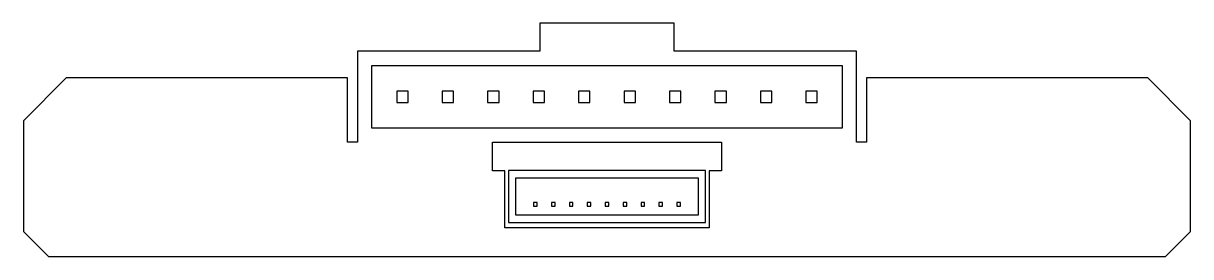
# Model space of a CAD drawing. Header units: metres. Extents: x 97.3 to 162.5, y -172.7 to -159.7.
import ezdxf

# ---------------------------------------------------------------- set-up
doc = ezdxf.new("R2010")
doc.units = ezdxf.units.M

msp = doc.modelspace()

# ---------------------------------------------------------------- linework, layer by layer
for p, q in [((133.65, -159.66), (126.15, -159.66)), ((126.15, -159.66), (126.15, -161.21)), ((133.65, -161.21), (133.65, -159.66)), ((126.15, -161.21), (115.96, -161.21)), ((115.96, -161.21), (115.96, -166.3)), ((143.84, -161.21), (133.65, -161.21)), ((143.84, -166.3), (143.84, -161.21)), ((116.76, -165.51), (116.76, -162.01)), ((116.76, -162.01), (143.04, -162.01)), ((143.04, -162.01), (143.04, -165.51)), ((99.7, -162.7), (97.3, -165.1)), ((115.4, -162.7), (99.7, -162.7)), ((115.4, -166.3), (115.4, -162.7)), ((160.1, -162.7), (144.4, -162.7)), ((144.4, -162.7), (144.4, -166.3)), ((162.5, -165.1), (160.1, -162.7)), ((118.788, -163.443), (118.152, -163.443)), ((118.152, -163.443), (118.152, -164.077)), ((118.788, -164.077), (118.788, -163.443)), ((121.327, -163.443), (120.693, -163.443)), ((120.693, -163.443), (120.693, -164.077)), ((121.327, -164.077), (121.327, -163.443)), ((123.868, -163.443), (123.232, -163.443)), ((123.232, -163.443), (123.232, -164.077)), ((123.868, -164.077), (123.868, -163.443)), ((126.408, -163.443), (125.773, -163.443)), ((125.773, -163.443), (125.773, -164.077)), ((126.408, -164.077), (126.408, -163.443)), ((128.947, -163.443), (128.312, -163.443)), ((128.312, -163.443), (128.312, -164.077)), ((128.947, -164.077), (128.947, -163.443)), ((131.487, -163.443), (130.852, -163.443)), ((130.852, -163.443), (130.852, -164.077)), ((131.487, -164.077), (131.487, -163.443)), ((134.027, -163.443), (133.392, -163.443)), ((133.392, -163.443), (133.392, -164.077)), ((134.027, -164.077), (134.027, -163.443)), ((136.567, -163.443), (135.932, -163.443)), ((135.932, -163.443), (135.932, -164.077)), ((136.567, -164.077), (136.567, -163.443)), ((139.107, -163.443), (138.472, -163.443)), ((138.472, -163.443), (138.472, -164.077)), ((139.107, -164.077), (139.107, -163.443)), ((141.647, -163.443), (141.012, -163.443)), ((141.012, -163.443), (141.012, -164.077)), ((141.647, -164.077), (141.647, -163.443)), ((118.152, -164.077), (118.788, -164.077)), ((120.693, -164.077), (121.327, -164.077)), ((123.232, -164.077), (123.868, -164.077)), ((125.773, -164.077), (126.408, -164.077)), ((128.312, -164.077), (128.947, -164.077)), ((130.852, -164.077), (131.487, -164.077)), ((133.392, -164.077), (134.027, -164.077)), ((135.932, -164.077), (136.567, -164.077)), ((138.472, -164.077), (139.107, -164.077)), ((141.012, -164.077), (141.647, -164.077)), ((97.3, -165.1), (97.3, -171.3)), ((143.04, -165.51), (116.76, -165.51)), ((162.5, -171.3), (162.5, -165.1)), ((115.96, -166.3), (115.4, -166.3)), ((123.5, -167.9), (123.5, -166.31)), ((123.5, -166.31), (136.3, -166.31)), ((136.3, -166.31), (136.3, -167.9)), ((144.4, -166.3), (143.84, -166.3)), ((124.2, -167.9), (123.5, -167.9)), ((124.2, -171.09), (124.2, -167.9)), ((135.4, -167.89), (124.4, -167.89)), ((124.4, -167.89), (124.4, -170.79)), ((135.4, -170.79), (135.4, -167.89)), ((136.3, -167.9), (135.6, -167.9)), ((135.6, -167.9), (135.6, -171.09)), ((124.8, -170.39), (124.8, -168.29)), ((124.8, -168.29), (135, -168.29)), ((135, -168.29), (135, -170.39)), ((126, -169.675), (125.8, -169.675)), ((125.8, -169.675), (125.8, -169.875)), ((125.8, -169.875), (126, -169.875)), ((126, -169.875), (126, -169.675)), ((127, -169.675), (126.8, -169.675)), ((126.8, -169.675), (126.8, -169.875)), ((126.8, -169.875), (127, -169.875)), ((127, -169.875), (127, -169.675)), ((128, -169.675), (127.8, -169.675)), ((127.8, -169.675), (127.8, -169.875)), ((127.8, -169.875), (128, -169.875)), ((128, -169.875), (128, -169.675)), ((129, -169.675), (128.8, -169.675)), ((128.8, -169.675), (128.8, -169.875)), ((128.8, -169.875), (129, -169.875)), ((129, -169.875), (129, -169.675)), ((130, -169.675), (129.8, -169.675)), ((129.8, -169.675), (129.8, -169.875)), ((129.8, -169.875), (130, -169.875)), ((130, -169.875), (130, -169.675)), ((131, -169.675), (130.8, -169.675)), ((130.8, -169.675), (130.8, -169.875)), ((130.8, -169.875), (131, -169.875)), ((131, -169.875), (131, -169.675)), ((132, -169.675), (131.8, -169.675)), ((131.8, -169.675), (131.8, -169.875)), ((131.8, -169.875), (132, -169.875)), ((132, -169.875), (132, -169.675)), ((133, -169.675), (132.8, -169.675)), ((132.8, -169.675), (132.8, -169.875)), ((132.8, -169.875), (133, -169.875)), ((133, -169.875), (133, -169.675)), ((134, -169.675), (133.8, -169.675)), ((133.8, -169.675), (133.8, -169.875)), ((133.8, -169.875), (134, -169.875)), ((134, -169.875), (134, -169.675)), ((124.4, -170.79), (135.4, -170.79)), ((135, -170.39), (124.8, -170.39)), ((97.3, -171.3), (98.7, -172.7)), ((135.6, -171.09), (124.2, -171.09)), ((161.1, -172.7), (162.5, -171.3)), ((98.7, -172.7), (161.1, -172.7))]:
    msp.add_line(p, q)

doc.saveas('drawing.dxf')
